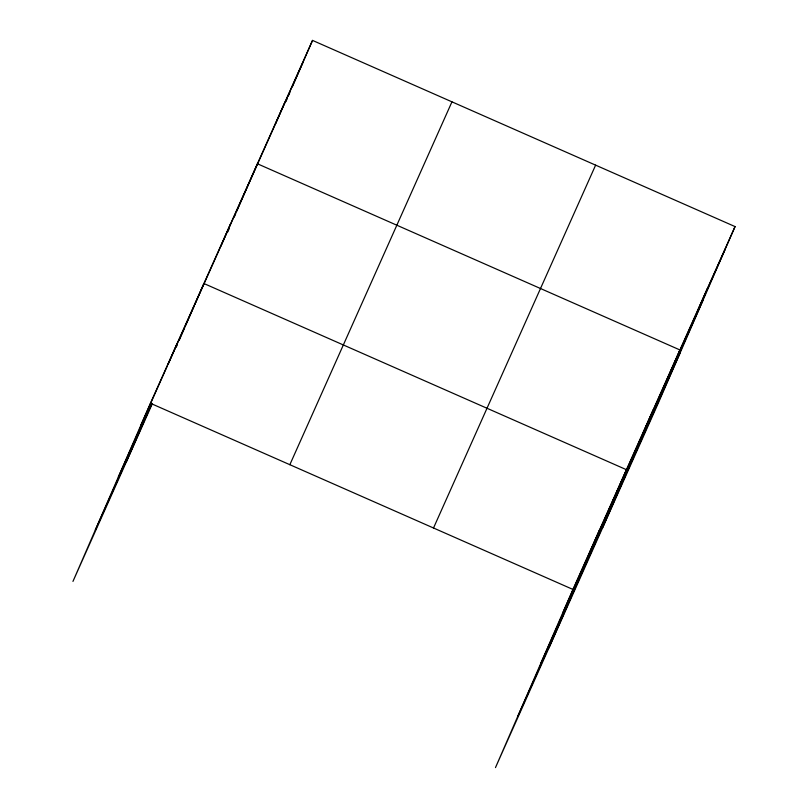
<?xml version="1.0" encoding="UTF-8"?>
<svg xmlns="http://www.w3.org/2000/svg" width="808" height="808" viewBox="0 0 808 808"><rect width="100%" height="100%" fill="white"/><g stroke="black" fill="none" stroke-linecap="round" stroke-linejoin="round"><path stroke-width="1.21" d="M735.048 226.583L572.943 589.436L495.476 767.6L657.581 404.737L735.048 226.583L312.524 40.4L150.419 403.263L72.952 581.417L152.167 404.111M167.912 364.681L177.164 343.39M126.442 461.681L151.793 403.374M176.285 347.046L177.285 344.764M179.265 340.188L184.729 327.624M185.729 325.341L194.173 305.929L167.933 364.65M220.917 246.056L230.654 223.644M227.795 231.866L229.29 228.442M234.249 217.019L235.744 213.595M236.734 211.312L257.409 163.772L679.932 349.955L602.465 528.109M275.215 124.493L284.961 102.091M285.891 101.646L287.375 98.212M288.375 95.93L289.86 92.506M292.344 86.799L312.524 40.4M589.951 551.975L599.698 529.573M548.975 647.854L626.442 469.701L203.909 283.517L194.657 304.808L302.778 62.812M643.441 432.229L653.187 409.828M697.748 310.676L707.495 288.264M140.673 425.675L167.418 365.802M118.322 477.063L151.248 403.384M95.304 530.028L151.884 403.374M289.85 464.701L451.955 101.838M433.512 527.998L595.617 165.145M563.206 611.848L725.301 248.985M540.855 663.247L702.95 300.384M517.827 716.201L679.932 353.338M150.419 403.263L572.943 589.436"/></g></svg>
